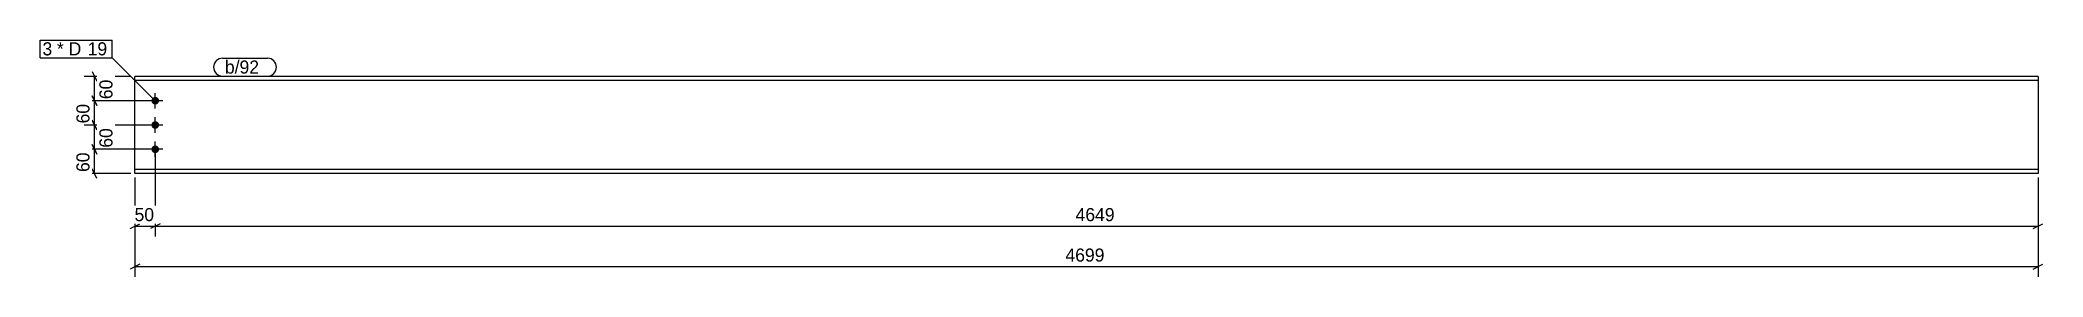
# Model space of a CAD drawing. Header units: millimetres. Extents: x 32 to 4977, y 32 to 618.
import ezdxf

# ---------------------------------------------------------------- set-up
doc = ezdxf.new("R2010")
doc.units = ezdxf.units.MM
doc.styles.add('Comic Sans MS', font='COMIC.TTF', dxfattribs={"height": 0.2})

msp = doc.modelspace()

# ---------------------------------------------------------------- hatches: boundary and pattern name
at = {"linetype": 'Continuous'}
for points in [[(306.9, 467.6, -1), (325.9, 467.6, -1)], [(306.9, 407.6, -1), (325.9, 407.6, -1)], [(306.9, 347.6, -1), (325.9, 347.6, -1)]]:
    msp.add_hatch(color=3, dxfattribs=at).paths.add_polyline_path(points)

# ---------------------------------------------------------------- linework, layer by layer
at = {"color": 8, "linetype": 'Continuous'}
for p, q in [((256.4, 527.6), (140.8, 527.6)), ((160.4, 539.6), (172.4, 515.6)), ((166.4, 467.6), (166.4, 527.6)), ((306.4, 467.6), (140.8, 467.6)), ((172.4, 455.6), (160.4, 479.6)), ((306.4, 407.6), (138, 407.6)), ((172.4, 395.6), (160.4, 419.6)), ((306.4, 347.6), (140.8, 347.6)), ((172.4, 335.6), (160.4, 359.6)), ((172.4, 275.6), (160.4, 299.6)), ((316.4, 337.6), (316.4, 132)), ((316.4, 337.6), (316.4, 132)), ((256.4, 287.6), (138, 287.6)), ((266.4, 277.6), (266.4, 32)), ((266.4, 277.6), (266.4, 132)), ((4965.2, 277.6), (4965.2, 132)), ((4965.2, 277.6), (4965.2, 32)), ((254.4, 151.6), (278.4, 163.6)), ((266.4, 157.6), (316.4, 157.6)), ((328.4, 163.6), (304.4, 151.6)), ((328.4, 163.6), (304.4, 151.6)), ((316.4, 157.6), (4965.2, 157.6)), ((4953.2, 151.6), (4977.2, 163.6)), ((278.4, 63.6), (254.4, 51.6)), ((266.4, 57.6), (4965.2, 57.6)), ((4953.2, 51.6), (4977.2, 63.6))]:
    msp.add_line(p, q, dxfattribs=at)
at = {"color": 7, "linetype": 'Continuous'}
for p, q in [((266.4, 287.6), (266.4, 527.6)), ((4965.2, 527.6), (266.4, 527.6)), ((4965.2, 517.8), (266.4, 517.8)), ((4965.2, 527.6), (4965.2, 287.6)), ((4965.2, 297.4), (266.4, 297.4)), ((4965.2, 287.6), (266.4, 287.6))]:
    msp.add_line(p, q, dxfattribs=at)
at = {"color": 3, "linetype": 'Continuous'}
for p, q in [((335.4, 467.6), (297.4, 467.6)), ((316.4, 448.6), (316.4, 486.6)), ((335.4, 407.6), (297.4, 407.6)), ((316.4, 388.6), (316.4, 426.6)), ((335.4, 347.6), (297.4, 347.6)), ((316.4, 328.6), (316.4, 366.6))]:
    msp.add_line(p, q, dxfattribs=at)

# ---------------------------------------------------------------- wipeouts: each hides what was drawn before it
at = {"color": 0}
msp.add_wipeout([(64.1, 579.7), (64.1, 611.7), (38, 611.7), (38, 579.7)], dxfattribs=at)

# ---------------------------------------------------------------- next in the draw order: wipeouts: each hides what was drawn before it
for points in [[(64.1, 579.7), (64.1, 611.7), (38, 611.7), (38, 579.7)], [(587.7, 534.6), (587.7, 566.6), (488.4, 566.6), (488.4, 534.6)], [(217.2, 530.1), (172.4, 530.1), (172.4, 465.1), (217.2, 465.1)], [(323.9, 163.6), (323.9, 208.4), (258.9, 208.4), (258.9, 163.6)], [(2699.3, 163.6), (2699.3, 208.4), (2582.3, 208.4), (2582.3, 163.6)], [(2674.3, 63.6), (2674.3, 108.4), (2557.3, 108.4), (2557.3, 63.6)]]:
    msp.add_wipeout(points, dxfattribs=at)

# ---------------------------------------------------------------- next in the draw order: linework, layer by layer
at = {"color": 7, "linetype": 'Continuous'}
msp.add_line((32, 573.7), (32, 617.7), dxfattribs=at)
at = {"color": 8, "linetype": 'Continuous'}
for p, q in [((306.4, 467.6), (138, 467.6)), ((160.4, 479.6), (172.4, 455.6)), ((166.4, 407.6), (166.4, 467.6))]:
    msp.add_line(p, q, dxfattribs=at)

# ---------------------------------------------------------------- next in the draw order: texts
at = {"color": 3, "style": 'Comic Sans MS'}
msp.add_text('60', height=32.38, rotation=90.0002, dxfattribs=at).set_placement((210.8, 471.5))
for s, p in [('50', (265.3, 170)), ('4649', (2588.7, 170)), ('4699', (2563.7, 70))]:
    msp.add_text(s, height=32.38, dxfattribs=at).set_placement(p)

# ---------------------------------------------------------------- next in the draw order: wipeouts: each hides what was drawn before it
at = {"color": 0}
for points in [[(139.9, 579.7), (139.9, 611.7), (73.7, 611.7), (73.7, 579.7)], [(587.7, 534.6), (587.7, 566.6), (488.4, 566.6), (488.4, 534.6)]]:
    msp.add_wipeout(points, dxfattribs=at)

# ---------------------------------------------------------------- next in the draw order: linework, layer by layer
at = {"color": 7, "linetype": 'Continuous'}
for p, q in [((482.4, 572.6), (593.7, 572.6)), ((482.4, 528.6), (593.7, 528.6))]:
    msp.add_line(p, q, dxfattribs=at)
for centre, start, end in [((482.4, 550.6), 90, 270), ((593.7, 550.6), 270, 90)]:
    msp.add_arc(centre, 22, start, end, dxfattribs=at)

# ---------------------------------------------------------------- next in the draw order: texts
at = {"color": 3, "style": 'Comic Sans MS'}
msp.add_text('b/92', height=32.38, dxfattribs=at).set_placement((488.4, 534.6))

# ---------------------------------------------------------------- next in the draw order: wipeouts: each hides what was drawn before it
at = {"color": 0}
for points in [[(139.9, 579.7), (139.9, 611.7), (73.7, 611.7), (73.7, 579.7)], [(160.4, 470.1), (115.6, 470.1), (115.6, 405.1), (160.4, 405.1)]]:
    msp.add_wipeout(points, dxfattribs=at)

# ---------------------------------------------------------------- next in the draw order: linework, layer by layer
at = {"color": 8, "linetype": 'Continuous'}
for p, q in [((306.4, 407.6), (140.8, 407.6)), ((160.4, 419.6), (172.4, 395.6)), ((166.4, 347.6), (166.4, 407.6))]:
    msp.add_line(p, q, dxfattribs=at)

# ---------------------------------------------------------------- next in the draw order: texts
at = {"color": 3, "style": 'Comic Sans MS'}
msp.add_text('3', height=32.4, dxfattribs=at).set_placement((38, 579.7))
msp.add_text('60', height=32.38, rotation=90.0002, dxfattribs=at).set_placement((154, 411.5))

# ---------------------------------------------------------------- next in the draw order: wipeouts: each hides what was drawn before it
at = {"color": 0}
msp.add_wipeout([(194.7, 579.7), (194.7, 611.7), (149.5, 611.7), (149.5, 579.7)], dxfattribs=at)

# ---------------------------------------------------------------- next in the draw order: wipeouts: each hides what was drawn before it
for points in [[(194.7, 579.7), (194.7, 611.7), (149.5, 611.7), (149.5, 579.7)], [(217.2, 410.1), (172.4, 410.1), (172.4, 345.1), (217.2, 345.1)]]:
    msp.add_wipeout(points, dxfattribs=at)

# ---------------------------------------------------------------- next in the draw order: linework, layer by layer
at = {"color": 7, "linetype": 'Continuous'}
for p, q in [((32, 617.7), (210.3, 617.7)), ((210.3, 573.7), (210.3, 617.7)), ((32, 573.7), (210.3, 573.7)), ((316.4, 467.6), (210.3, 573.7))]:
    msp.add_line(p, q, dxfattribs=at)
at = {"color": 8, "linetype": 'Continuous'}
for p, q in [((306.4, 347.6), (138, 347.6)), ((160.4, 359.6), (172.4, 335.6)), ((166.4, 287.6), (166.4, 347.6))]:
    msp.add_line(p, q, dxfattribs=at)

# ---------------------------------------------------------------- next in the draw order: texts
at = {"color": 3, "style": 'Comic Sans MS'}
for s, p in [('* D', (73.7, 579.7)), ('19', (149.5, 579.7))]:
    msp.add_text(s, height=32.38, dxfattribs=at).set_placement(p)
msp.add_text('60', height=32.38, rotation=90.0002, dxfattribs=at).set_placement((210.8, 351.5))

# ---------------------------------------------------------------- next in the draw order: wipeouts: each hides what was drawn before it
at = {"color": 0}
msp.add_wipeout([(160.4, 350.1), (115.6, 350.1), (115.6, 285.1), (160.4, 285.1)], dxfattribs=at)

# ---------------------------------------------------------------- next in the draw order: texts
at = {"color": 3, "style": 'Comic Sans MS'}
msp.add_text('60', height=32.38, rotation=90.0002, dxfattribs=at).set_placement((154, 291.5))

doc.saveas('drawing.dxf')
